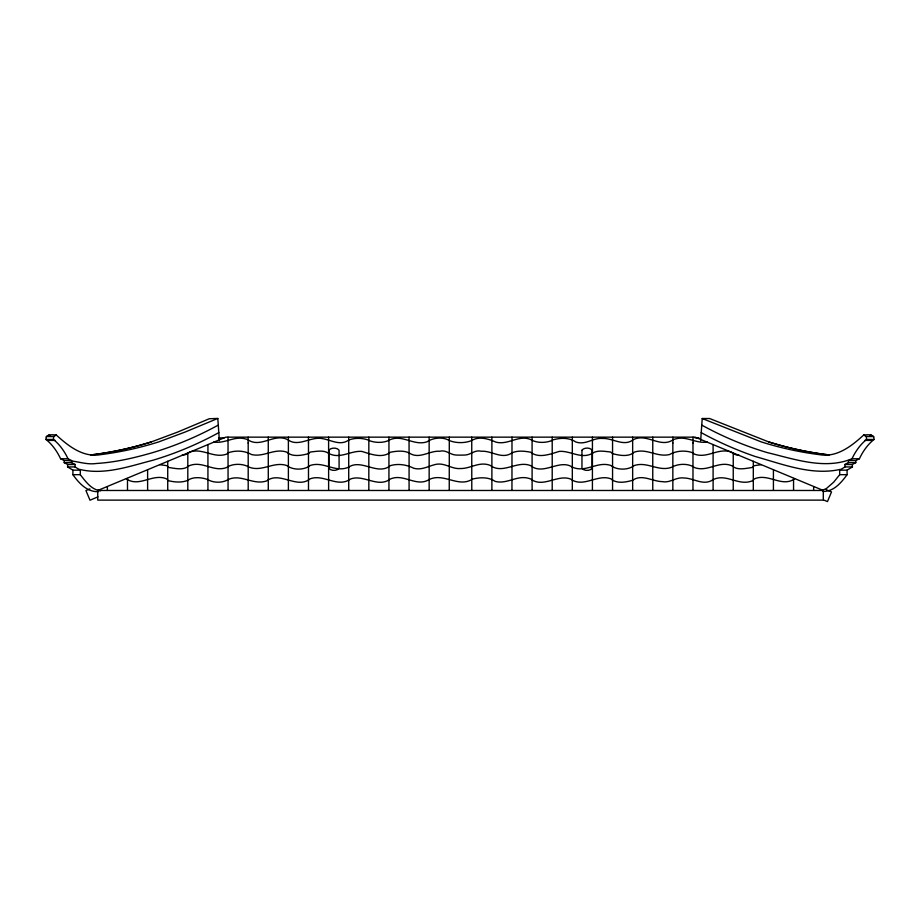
<?xml version="1.0" encoding="UTF-8"?>
<svg xmlns="http://www.w3.org/2000/svg" width="920" height="920" viewBox="0 0 920 920"><rect width="100%" height="100%" fill="white"/><g stroke="black" fill="none" stroke-linecap="round" stroke-linejoin="round"><path stroke-width="1.38" d="M100.441 490.843C91.298 489.635 85.571 481.436 80.281 474.674L80.339 470.166L74.98 466.923L75.106 464.508L67.712 464.508L64.204 462.645L64.204 460.552L60.593 458.758C57.258 451.536 52.152 444.348 46 439.461C44.999 433.515 52.923 434.884 56.281 434.999C68.333 446.027 83.168 457.792 100.659 454.641A643.298 454.882 -90 0 0 158.78 441.887L185.012 432.089L217.844 418.416L209.242 418.761L177.617 432.089L151.386 441.887A643.298 454.882 90 0 1 93.265 454.641L90.723 454.917M75.106 464.508L71.599 462.645L71.611 460.552L67.988 458.758L60.593 458.758M511.957 490.337L511.991 437.149M612.559 437.149L612.559 490.325M98.233 491.682C86.825 492.004 78.971 483.115 72.887 474.674L72.944 470.166L67.574 466.923L67.712 464.508M308.487 490.325L308.487 442.658M829.276 454.917L826.735 454.641A643.298 454.882 -90 0 1 768.614 441.887L709.607 418.519L702.213 418.519L700.66 440.76M67.988 458.758C64.664 451.536 59.558 444.348 53.406 439.461L53.716 436.563L56.281 434.999M701.707 425.074C722.556 436.54 744.602 445.843 767.406 452.64C794.5 459.114 824.849 470.028 852.012 458.758C855.335 451.536 860.442 444.348 866.594 439.461L874 439.461C875 433.515 867.077 434.884 863.719 434.999C851.667 446.027 836.832 457.792 819.341 454.641A643.298 454.882 -90 0 1 761.219 441.887L702.213 418.519M822.158 490.429L826.447 488.497L833.681 482.183L839.718 474.674L839.661 470.166L845.02 466.923L844.894 464.508L848.401 462.645L848.389 460.552L855.795 460.552L859.406 458.758C862.741 451.536 867.847 444.348 874 439.461M572.32 467.13C585.683 473.167 597.264 460.977 610.696 465.428C616.825 470.315 628.176 470.338 634.317 465.508C647.45 461.161 658.984 472.259 672.002 467.13C677.959 463.565 688.608 463.151 694.439 467.532C707.698 472.569 719.152 459.942 732.412 466.003C737.38 470.775 746.373 468.199 752.456 467.463L754.135 465.692L761.334 464.669M855.795 460.552L855.795 462.645L852.288 464.508L852.426 466.923L847.055 470.166L847.113 474.674C841.213 482.655 833.957 491.522 823.067 491.475M187.818 480.297C193.142 476.479 201.974 477.353 207.92 479.619M308.51 453.583L310.373 452.019C316.227 451.444 323.529 449.765 328.624 453.296M471.776 440.473C479.101 435.919 488.738 438.932 495.845 442.106C508.622 445.556 519.685 433.538 532.082 440.243M592.411 453.296C597.505 449.765 604.808 451.444 610.661 452.019L612.559 453.594M388.861 440.358C383.502 443.049 374.946 443.003 369.184 440.519M388.964 440.243C401.902 433.504 413.551 446.292 426.972 441.83C433.009 437.655 442.761 436.643 449.259 440.473M592.411 453.33C581.313 459.563 570.354 450.489 559.256 451.398C550.585 454.008 538.809 458.769 530.61 452.214C524.618 451.087 517.638 450.259 511.957 452.881M228.045 479.607C222.582 483.103 213.452 483.011 207.931 479.653M713.103 479.653C703.535 486.323 693.53 477.928 683.663 477.974C676.027 476.905 670.094 483.241 662.308 481.631C652.556 481.539 642.033 473.685 632.661 480.263C626.244 482.195 616.4 484.058 610.926 478.848C597.436 473.697 583.303 488.267 570.596 479.055C557.612 473.972 542.961 488.474 530.748 479.021C518.087 473.857 507.713 484.644 495.201 481.401C488.738 476.928 479.964 477.261 472.512 479.044C458.631 488.278 443.75 472.351 429.18 479.515M228.068 452.881L226.653 454.112C213.762 458.735 202.733 447.718 189.738 451.984C187.668 453.847 185.242 455.25 182.217 455.02M471.741 440.53C465.025 443.313 456.009 443.313 449.293 440.53M187.806 480.309C181.93 482.862 174.547 482.206 168.429 480.688L166.531 478.837C152.651 473.006 139.242 487.738 126.419 478.894M511.957 452.893C501.94 459.816 491.705 450.489 481.321 451.248C474.869 449.443 470.775 454.951 464.91 455.043A44.942 17.399 0 0 1 456.136 455.043C450.282 454.928 446.166 449.443 439.714 451.248C429.329 450.478 419.129 459.816 409.112 452.916M429.157 479.538C416.518 487.519 403.661 473.075 390.298 479.021C377.971 488.428 363.515 474.007 350.44 479.055C337.732 488.267 323.598 473.697 310.109 478.848C297.056 489.509 279.887 470.822 266.708 480.884C253.322 485.656 241.052 473.524 228.068 479.596M713.126 479.619C726.581 473.041 738.817 486.68 752.617 480.688L754.504 478.837C768.418 472.891 781.793 487.715 794.615 478.894M551.862 440.519C546.031 442.945 537.889 443.129 532.185 440.358M348.726 467.107C361.548 458.562 377.74 475.985 390.436 465.612C398.463 463.3 406.755 464.761 413.85 468.303C421.406 470.292 427.421 466.578 434.148 464.818C444.061 461.633 451.191 469.372 460.517 468.533C470.683 468.728 479.262 461.115 490.13 465.347C502.906 474.789 516.844 460.161 530.598 465.612C543.283 475.973 559.486 458.574 572.32 467.107M308.487 453.629C301.978 455.446 292.146 457.251 286.764 452.134C274.229 447.902 263.948 457.562 251.482 454.526C244.628 450.604 235.554 450.11 228.068 452.847M217.787 418.519L218.293 425.074C197.443 436.54 175.398 445.843 152.593 452.64C134.228 457.941 115.471 462.346 96.324 463.484C85.307 465.152 75.037 460.092 64.204 460.552M218.293 425.074L218.81 432.618C197.984 444.084 175.95 453.364 153.168 460.172C129.49 466.244 104.34 475.398 79.764 469.407M348.726 467.13C335.351 473.167 323.782 460.977 310.339 465.428C304.209 470.315 292.859 470.338 286.718 465.508C273.573 461.15 262.062 472.259 249.032 467.13C243.11 463.45 232.415 463.231 226.607 467.532C213.336 472.569 201.894 459.942 188.634 466.003C183.552 470.637 174.731 468.291 168.578 467.463L166.911 465.692L159.712 464.669M869.814 435.7L871.113 434.999M552.218 440.128C559.785 437.713 569.043 437.299 575.713 441.945C585.775 445.51 592.882 437.563 602.496 438.46C612.616 437.92 623.875 447.039 633.144 439.772C646.61 432.618 660.054 448.419 672.876 439.933A6.083 2.357 0 0 1 675.314 438.989C686.101 435.723 695.025 443.095 705.467 442.221A18.986 7.348 0 0 0 707.388 442.117M89.907 488.899L85.939 490.567L89.999 500.216L97.922 496.88M97.738 490.475L225.837 437.149L695.198 437.149L823.296 490.475L823.296 500.123L97.738 500.123L97.738 490.475L823.296 490.475M840.236 469.407C811.589 475.801 782.632 464.151 755.331 456.538C736.655 450.11 718.485 442.175 701.189 432.618M46.322 436.563L53.716 436.563M863.719 434.999L866.283 436.563L873.678 436.563M218.615 437.897L224.158 437.897M694.968 437.897L698.958 437.897M46 439.461L53.406 439.461M47.851 440.404L55.246 440.404M864.754 440.404L872.148 440.404M852.012 458.758L859.406 458.758M64.204 462.645L71.599 462.645M848.401 462.645L855.795 462.645M844.894 464.508L852.288 464.508M67.574 466.923L74.98 466.923M845.02 466.923L852.426 466.923M72.944 470.166L80.339 470.166M839.661 470.166L847.055 470.166M72.887 474.674L80.281 474.674M839.718 474.674L847.113 474.674M738.817 455.02C735.126 455.676 733.102 452.709 730.123 451.674C717.416 448.166 707.008 458.769 694.381 454.112L692.978 452.881M328.624 453.33C339.721 459.563 350.681 450.489 361.778 451.398C370.449 454.008 382.225 458.769 390.425 452.214C396.416 451.087 403.409 450.259 409.078 452.881L409.078 490.337M826.229 489.704L831.519 491.924L827.471 501.584L823.503 499.916M48.886 434.999L50.186 435.7M692.978 452.847C685.481 450.121 676.407 450.593 669.553 454.526C657.087 457.562 646.783 447.925 634.271 452.134C628.855 457.263 619.08 455.434 612.559 453.629M369.196 440.392C362.952 437.897 354.971 437.598 348.726 440.047C340.066 446.338 330.625 439.656 321.735 438.506C310.339 436.54 298.322 447.407 287.902 439.772C274.424 432.618 260.992 448.419 248.158 439.933A6.083 2.357 0 0 0 245.72 438.989C234.945 435.723 226.021 443.095 215.567 442.221A18.986 7.348 0 0 1 213.647 442.117M866.283 436.563L866.594 439.461M219.339 440.76L218.81 432.618M409.078 452.881L409.043 437.149M813.648 487.105L813.648 490.337M793.557 478.492L793.557 490.337M773.421 469.855L773.421 490.337M753.307 461.23L753.307 490.337M733.24 452.617L733.24 490.337M713.103 444.532L713.103 490.291M693.001 437.149L693.001 443.049M692.978 442.934L692.978 490.337M672.899 437.149L672.899 443.049M672.842 442.934L672.842 490.337M652.763 437.149L652.751 490.337M632.649 437.149L632.661 490.337M592.434 437.149L592.411 490.337M572.32 437.149L572.32 490.337M552.207 437.149L552.207 490.337M532.082 437.149L532.116 490.337M491.889 437.149L491.889 490.337M471.741 437.149L471.787 490.337M449.305 437.149L449.247 490.337M429.145 437.149L429.157 490.337M388.953 437.149L388.93 490.337M368.839 437.149L368.828 490.337M348.714 437.149L348.726 490.337M328.601 437.149L328.624 490.337M308.487 437.149L308.476 442.968M288.385 437.149L288.385 490.337M268.272 437.149L268.283 490.337M248.193 442.934L248.193 490.337M248.135 437.149L248.135 443.049M228.033 437.149L228.068 490.337M207.931 444.532L207.931 490.291M187.806 452.617L187.806 490.337M167.727 461.23L167.727 490.337M147.614 469.855L147.614 490.337M127.489 478.492L127.489 490.337M107.387 487.105L107.387 490.337M151.386 441.887A643.298 454.882 -90 0 1 93.265 454.641M826.735 454.641A643.298 454.882 90 0 1 768.614 441.887M581.957 450.236L581.957 468.234C583.694 471.097 590.663 471.247 592.066 468.061L592.077 450.547C590.87 447.189 583.717 447.407 581.957 450.236M328.98 450.11L328.969 468.061C330.384 471.247 337.353 471.097 339.089 468.234L339.077 450.236C337.26 447.396 330.993 447.43 328.98 450.11"/></g></svg>
